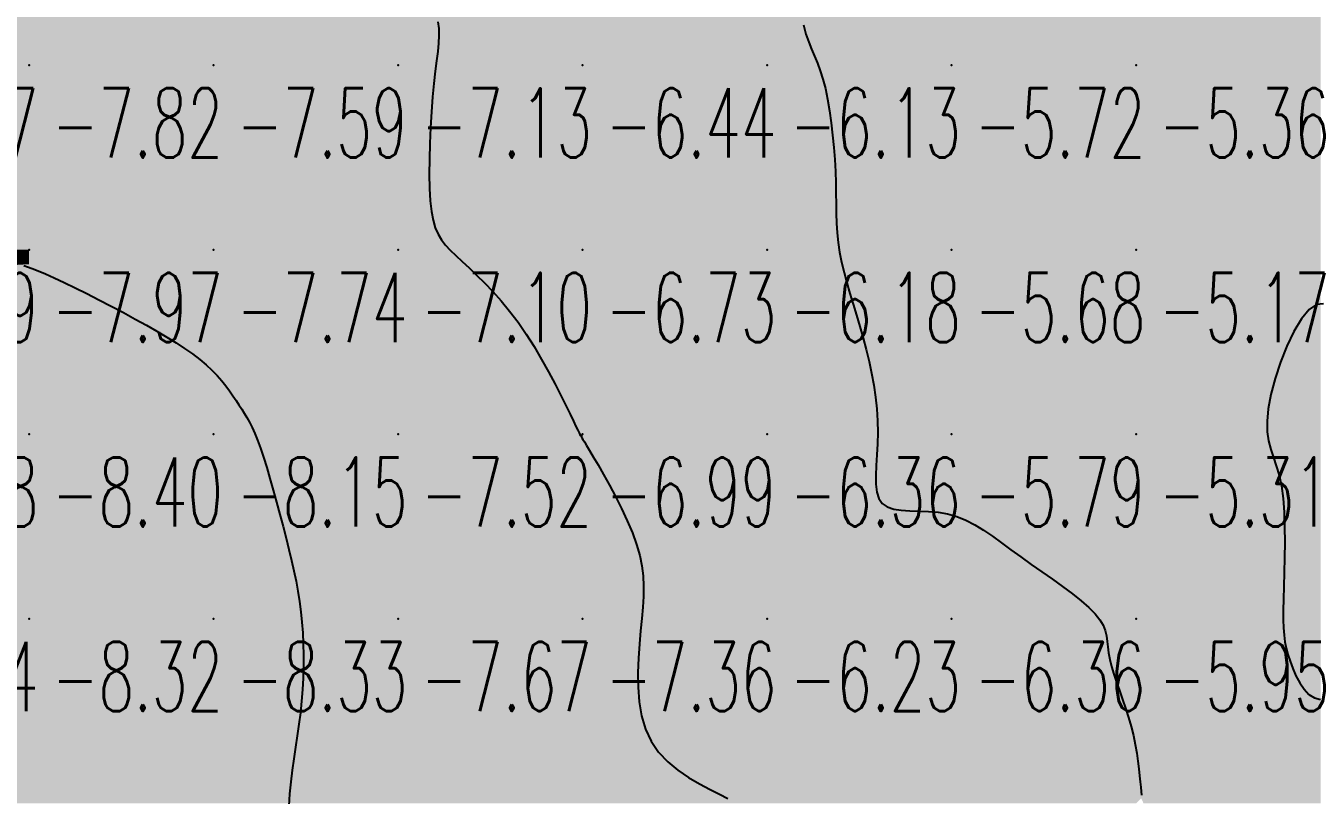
# Model space of a CAD drawing. Header units: millimetres. Extents: x 88261 to 90953, y 390274 to 392322.
# Drawn here: x 89910.1 to 89980.1, y 391857.7 to 391899.4 of the extents above; entities that cross this region are included whole.
import ezdxf
from ezdxf.enums import TextEntityAlignment as Align

# ---------------------------------------------------------------- set-up
doc = ezdxf.new("R2010")
doc.units = ezdxf.units.MM
doc.header["$LTSCALE"] = 25
for name, color, linetype in [('CN_03_00', 7, 'Continuous'), ('CN_04_00', 242, 'Continuous'), ('COTEAlt', 7, 'Continuous'), ('TN_COLORIAGE', 7, 'Continuous')]:
    doc.layers.add(name, color=color, linetype=linetype)
doc.styles.add('Simplex 1.0', font='Simplex.shx', dxfattribs={"width": 0.99, "height": 2.5})
doc.styles.get("Standard").update_dxf_attribs({"font": 'times.ttf'})

# ---------------------------------------------------------------- blocks, each defined once
blk = doc.blocks.new('COTE')
at = {"color": 0}
blk.add_point((0, 0), dxfattribs=at)
at = {"layer": 'COTEAlt'}
blk.add_attdef('ALT', text='', height=3.75, dxfattribs=at).set_placement((1.25, -1.25), align=Align.TOP_LEFT)

msp = doc.modelspace()

# ---------------------------------------------------------------- linework, layer by layer
at = {"layer": 'CN_03_00', "flags": 128}
for points, elevation in [([(89932.41, 391899.595), (89932.457, 391899.233), (89932.465, 391898.853), (89932.442, 391898.443), (89932.396, 391897.992), (89932.333, 391897.485), (89932.261, 391896.911), (89932.188, 391896.258), (89932.119, 391895.519), (89932.058, 391894.714), (89932.007, 391893.867), (89931.969, 391893.003), (89931.946, 391892.149), (89931.941, 391891.329), (89931.956, 391890.568), (89931.993, 391889.893), (89932.055, 391889.32), (89932.144, 391888.839), (89932.263, 391888.434), (89932.413, 391888.086), (89932.597, 391887.779), (89932.817, 391887.494), (89933.077, 391887.214), (89933.376, 391886.922), (89933.718, 391886.603), (89934.096, 391886.251), (89934.503, 391885.865), (89934.934, 391885.441), (89935.38, 391884.977), (89935.836, 391884.47), (89936.294, 391883.918), (89936.748, 391883.318), (89937.191, 391882.67), (89937.619, 391881.992), (89938.025, 391881.301), (89938.406, 391880.616), (89938.756, 391879.957), (89939.07, 391879.343), (89939.345, 391878.792), (89939.574, 391878.324), (89939.754, 391877.952), (89939.891, 391877.67), (89939.99, 391877.463), (89940.059, 391877.321), (89940.103, 391877.229), (89940.129, 391877.176), (89940.143, 391877.148), (89940.153, 391877.133), (89940.163, 391877.119), (89940.181, 391877.092), (89940.214, 391877.043), (89940.268, 391876.957), (89940.35, 391876.824), (89940.467, 391876.632), (89940.625, 391876.367), (89940.83, 391876.02), (89941.087, 391875.582), (89941.383, 391875.065), (89941.704, 391874.487), (89942.036, 391873.864), (89942.365, 391873.214), (89942.674, 391872.554), (89942.95, 391871.9), (89943.178, 391871.27), (89943.347, 391870.676), (89943.461, 391870.11), (89943.527, 391869.559), (89943.553, 391869.012), (89943.545, 391868.454), (89943.512, 391867.874), (89943.46, 391867.258), (89943.397, 391866.595), (89943.331, 391865.877), (89943.276, 391865.115), (89943.246, 391864.328), (89943.254, 391863.531), (89943.316, 391862.743), (89943.444, 391861.98), (89943.655, 391861.259), (89943.961, 391860.599), (89944.37, 391860.011), (89944.864, 391859.494), (89945.415, 391859.04), (89945.998, 391858.644), (89946.587, 391858.298), (89947.156, 391857.997), (89947.679, 391857.733), (89948.129, 391857.5)], -7), ([(89952.22, 391899.422), (89952.356, 391898.929), (89952.504, 391898.497), (89952.66, 391898.104), (89952.819, 391897.729), (89952.978, 391897.35), (89953.132, 391896.944), (89953.277, 391896.489), (89953.409, 391895.97), (89953.528, 391895.394), (89953.634, 391894.775), (89953.726, 391894.124), (89953.804, 391893.456), (89953.868, 391892.784), (89953.917, 391892.122), (89953.952, 391891.481), (89953.973, 391890.873), (89953.984, 391890.294), (89953.992, 391889.739), (89954.002, 391889.201), (89954.021, 391888.675), (89954.053, 391888.154), (89954.105, 391887.632), (89954.182, 391887.104), (89954.288, 391886.565), (89954.42, 391886.012), (89954.572, 391885.448), (89954.74, 391884.872), (89954.918, 391884.285), (89955.1, 391883.687), (89955.282, 391883.077), (89955.458, 391882.457), (89955.624, 391881.828), (89955.776, 391881.19), (89955.911, 391880.547), (89956.028, 391879.902), (89956.122, 391879.256), (89956.193, 391878.612), (89956.235, 391877.973), (89956.249, 391877.341), (89956.232, 391876.72), (89956.198, 391876.118), (89956.163, 391875.546), (89956.141, 391875.014), (89956.148, 391874.532), (89956.199, 391874.11), (89956.31, 391873.758), (89956.495, 391873.486), (89956.767, 391873.299), (89957.114, 391873.184), (89957.525, 391873.121), (89957.984, 391873.092), (89958.479, 391873.076), (89958.995, 391873.056), (89959.519, 391873.011), (89960.036, 391872.924), (89960.537, 391872.779), (89961.024, 391872.579), (89961.504, 391872.33), (89961.982, 391872.039), (89962.465, 391871.713), (89962.959, 391871.359), (89963.471, 391870.982), (89964.005, 391870.591), (89964.566, 391870.191), (89965.141, 391869.787), (89965.714, 391869.382), (89966.272, 391868.982), (89966.798, 391868.591), (89967.277, 391868.211), (89967.693, 391867.849), (89968.033, 391867.507), (89968.284, 391867.189), (89968.46, 391866.888), (89968.575, 391866.598), (89968.646, 391866.311), (89968.69, 391866.018), (89968.724, 391865.714), (89968.762, 391865.39), (89968.822, 391865.04), (89968.917, 391864.657), (89969.042, 391864.244), (89969.189, 391863.806), (89969.351, 391863.348), (89969.519, 391862.874), (89969.687, 391862.389), (89969.847, 391861.897), (89969.989, 391861.403), (89970.109, 391860.912), (89970.208, 391860.431), (89970.288, 391859.966), (89970.351, 391859.523), (89970.402, 391859.11), (89970.441, 391858.732), (89970.474, 391858.398), (89970.501, 391858.112), (89970.525, 391857.878), (89970.548, 391857.675)], -6), ([(89909.963, 391886.388), (89910.161, 391886.321), (89910.416, 391886.228), (89910.737, 391886.103), (89911.131, 391885.935), (89911.605, 391885.722), (89912.146, 391885.466), (89912.741, 391885.177), (89913.374, 391884.861), (89914.032, 391884.527), (89914.698, 391884.181), (89915.358, 391883.831), (89915.998, 391883.485), (89916.606, 391883.149), (89917.178, 391882.823), (89917.714, 391882.506), (89918.214, 391882.197), (89918.677, 391881.893), (89919.104, 391881.595), (89919.493, 391881.3), (89919.845, 391881.007), (89920.16, 391880.716), (89920.44, 391880.427), (89920.691, 391880.143), (89920.915, 391879.864), (89921.116, 391879.592), (89921.298, 391879.329), (89921.466, 391879.076), (89921.622, 391878.834), (89921.77, 391878.604), (89921.913, 391878.377), (89922.052, 391878.143), (89922.191, 391877.89), (89922.332, 391877.609), (89922.475, 391877.289), (89922.625, 391876.919), (89922.782, 391876.49), (89922.949, 391875.994), (89923.124, 391875.44), (89923.303, 391874.841), (89923.484, 391874.21), (89923.665, 391873.558), (89923.843, 391872.898), (89924.014, 391872.243), (89924.178, 391871.605), (89924.33, 391870.994), (89924.471, 391870.407), (89924.599, 391869.837), (89924.715, 391869.28), (89924.817, 391868.73), (89924.905, 391868.18), (89924.979, 391867.624), (89925.037, 391867.058), (89925.08, 391866.475), (89925.107, 391865.879), (89925.119, 391865.27), (89925.116, 391864.653), (89925.097, 391864.029), (89925.063, 391863.402), (89925.014, 391862.773), (89924.95, 391862.146), (89924.872, 391861.523), (89924.784, 391860.902), (89924.691, 391860.281), (89924.598, 391859.658), (89924.509, 391859.03), (89924.429, 391858.396), (89924.364, 391857.753), (89924.318, 391857.1)], -8)]:
    msp.add_lwpolyline(points, dxfattribs=dict(at, elevation=elevation))
at = {"layer": 'CN_04_00', "elevation": -5, "flags": 128}
msp.add_lwpolyline([(89980.419, 391884.31), (89980.032, 391884.28), (89979.627, 391883.995), (89979.216, 391883.489), (89978.812, 391882.812), (89978.431, 391882.014), (89978.087, 391881.145), (89977.793, 391880.255), (89977.563, 391879.394), (89977.413, 391878.611), (89977.35, 391877.943), (89977.364, 391877.376), (89977.438, 391876.878), (89977.555, 391876.423), (89977.7, 391875.98), (89977.854, 391875.521), (89978.002, 391875.017), (89978.128, 391874.439), (89978.218, 391873.766), (89978.274, 391873.016), (89978.303, 391872.214), (89978.311, 391871.384), (89978.302, 391870.552), (89978.285, 391869.743), (89978.264, 391868.983), (89978.245, 391868.297), (89978.233, 391867.703), (89978.233, 391867.192), (89978.246, 391866.747), (89978.275, 391866.351), (89978.322, 391865.989), (89978.39, 391865.643), (89978.481, 391865.298), (89978.598, 391864.936), (89978.743, 391864.548), (89978.917, 391864.151), (89979.121, 391863.769), (89979.355, 391863.425), (89979.619, 391863.143), (89979.916, 391862.948), (89980.244, 391862.861)], dxfattribs=at)
at = {"layer": 'TN_COLORIAGE', "color": 161}
for points in [[(89907.887, 391897.239, -7.677), (89906.647, 391903.637, -7.677), (89910.249, 391897.239, -7.677), (89910.249, 391907.239, -7.677)], [(89910.249, 391907.239, -7.951), (89910.249, 391897.239, -7.951), (89920.249, 391907.239, -7.951)], [(89910.249, 391897.239, -7.951), (89920.249, 391897.239, -7.951), (89920.249, 391907.239, -7.951)], [(89920.249, 391907.239, -7), (89929.334, 391907.239, -7), (89920.249, 391897.239, -7), (89928.847, 391905.838, -7)], [(89920.249, 391897.239, -7), (89928.847, 391905.838, -7), (89930.249, 391897.239, -7), (89930.249, 391902.98, -7)], [(89932.882, 391899.873, -7.129), (89930.249, 391902.98, -7.129), (89930.249, 391897.239, -7.129)], [(89932.129, 391897.239, -7.129), (89932.882, 391899.873, -7.129), (89930.249, 391897.239, -7.129)], [(89909.44, 391887.239, -7.822), (89907.108, 391894.099, -7.822), (89910.249, 391887.239, -7.822), (89910.249, 391897.239, -7.822)], [(89907.108, 391894.099, -7.822), (89907.887, 391897.239, -7.822), (89910.249, 391897.239, -7.822)], [(89910.249, 391897.239, -7.587), (89910.249, 391887.239, -7.587), (89920.249, 391897.239, -7.587)], [(89910.249, 391887.239, -7.587), (89920.249, 391887.239, -7.587), (89920.249, 391897.239, -7.587)], [(89920.249, 391897.239, -7.129), (89920.249, 391887.239, -7.129), (89930.249, 391897.239, -7.129)], [(89920.249, 391887.239, -7.129), (89930.249, 391887.239, -7.129), (89930.249, 391897.239, -7.129)], [(89930.249, 391897.239, -7), (89932.129, 391897.239, -7), (89930.249, 391887.239, -7), (89931.728, 391888.719, -7)], [(89931.728, 391888.719, -7.097), (89932.916, 391887.239, -7.097), (89930.249, 391887.239, -7.097)], [(89909.42, 391886.411, -7.966), (89909.44, 391887.239, -7.966), (89910.249, 391887.239, -7.966)], [(89909.42, 391886.411, -7.966), (89910.249, 391886.459, -7.966), (89910.249, 391887.239, -7.966)], [(89910.249, 391886.459, -7.745), (89916.373, 391883.364, -7.745), (89910.249, 391887.239, -7.745), (89920.249, 391887.239, -7.745)], [(89920.249, 391880.997, -7.745), (89916.373, 391883.364, -7.745), (89920.249, 391887.239, -7.745)], [(89920.249, 391880.997, -7.097), (89921.702, 391878.692, -7.097), (89920.249, 391887.239, -7.097), (89930.249, 391887.239, -7.097)], [(89922.674, 391877.239, -7.097), (89921.702, 391878.692, -7.097), (89930.249, 391877.239, -7.097), (89930.249, 391887.239, -7.097)], [(89930.249, 391877.239, -7), (89936.866, 391883.857, -7), (89930.249, 391887.239, -7), (89932.916, 391887.239, -7)], [(89936.866, 391883.857, -7.52), (89940.109, 391877.239, -7.52), (89930.249, 391877.239, -7.52)], [(89922.674, 391877.239, -7.52), (89924.297, 391871.288, -7.52), (89930.249, 391877.239, -7.52)], [(89925.204, 391867.239, -7.52), (89924.297, 391871.288, -7.52), (89930.249, 391867.239, -7.52), (89930.249, 391877.239, -7.52)], [(89930.249, 391867.239, -7), (89940.139, 391877.13, -7), (89930.249, 391877.239, -7), (89940.109, 391877.239, -7)], [(89930.249, 391867.239, -7), (89940.139, 391877.13, -7), (89940.249, 391867.239, -7), (89940.249, 391877.038, -7)], [(89943.846, 391870.836, -7.359), (89940.249, 391877.038, -7.359), (89940.249, 391867.239, -7.359)], [(89943.437, 391867.239, -7.359), (89943.846, 391870.836, -7.359), (89940.249, 391867.239, -7.359)], [(89925.109, 391862.1, -7.49), (89924.062, 391857.239, -7.49), (89930.249, 391867.239, -7.49), (89930.249, 391857.239, -7.49)], [(89925.109, 391862.1, -7.668), (89925.204, 391867.239, -7.668), (89930.249, 391867.239, -7.668)], [(89930.249, 391867.239, -7.359), (89930.249, 391857.239, -7.359), (89940.249, 391867.239, -7.359)], [(89930.249, 391857.239, -7.359), (89940.249, 391857.239, -7.359), (89940.249, 391867.239, -7.359)], [(89940.249, 391867.239, -7), (89943.437, 391867.239, -7), (89940.249, 391857.239, -7), (89942.788, 391859.778, -7)], [(89942.788, 391859.778, -7.261), (89949.178, 391857.239, -7.261), (89940.249, 391857.239, -7.261)]]:
    msp.add_solid(points, dxfattribs=at)
at = {"layer": 'TN_COLORIAGE', "color": 151}
for points in [[(89932.882, 391899.873, -6.443), (89932.129, 391897.239, -6.443), (89940.249, 391907.239, -6.443), (89940.249, 391897.239, -6.443)], [(89940.249, 391897.239, -6.108), (89950.249, 391897.239, -6.108), (89950.249, 391907.239, -6.108)], [(89940.249, 391907.239, -6.108), (89940.249, 391897.239, -6.108), (89950.249, 391907.239, -6.108)], [(89950.249, 391897.239, -6), (89951.886, 391898.877, -6), (89950.249, 391907.239, -6), (89951.633, 391907.239, -6)], [(89951.886, 391898.877, -6.131), (89953.416, 391897.239, -6.131), (89950.249, 391897.239, -6.131)], [(89932.916, 391887.239, -6.443), (89931.728, 391888.719, -6.443), (89940.249, 391887.239, -6.443), (89940.249, 391897.239, -6.443)], [(89931.728, 391888.719, -6.443), (89932.129, 391897.239, -6.443), (89940.249, 391897.239, -6.443)], [(89940.249, 391887.239, -6.131), (89950.249, 391887.239, -6.131), (89950.249, 391897.239, -6.131)], [(89940.249, 391897.239, -6.131), (89940.249, 391887.239, -6.131), (89950.249, 391897.239, -6.131)], [(89950.249, 391887.239, -6), (89954.111, 391891.102, -6), (89950.249, 391897.239, -6), (89953.416, 391897.239, -6)], [(89953.851, 391887.239, -6.178), (89954.111, 391891.102, -6.178), (89950.249, 391887.239, -6.178)], [(89932.916, 391887.239, -6.734), (89936.866, 391883.857, -6.734), (89940.249, 391887.239, -6.734)], [(89940.109, 391877.239, -6.734), (89936.866, 391883.857, -6.734), (89940.249, 391877.239, -6.734), (89940.249, 391887.239, -6.734)], [(89940.249, 391877.239, -6.178), (89950.249, 391877.239, -6.178), (89950.249, 391887.239, -6.178)], [(89940.249, 391887.239, -6.178), (89940.249, 391877.239, -6.178), (89950.249, 391887.239, -6.178)], [(89950.249, 391877.239, -6), (89955.576, 391882.566, -6), (89950.249, 391887.239, -6), (89953.851, 391887.239, -6)], [(89955.576, 391882.566, -6.36), (89956.596, 391877.239, -6.36), (89950.249, 391877.239, -6.36)], [(89940.109, 391877.239, -6.993), (89940.139, 391877.13, -6.993), (89940.249, 391877.239, -6.993)], [(89940.249, 391877.038, -6.993), (89940.139, 391877.13, -6.993), (89940.249, 391877.239, -6.993)], [(89940.249, 391877.038, -6.36), (89943.846, 391870.836, -6.36), (89940.249, 391877.239, -6.36), (89950.249, 391877.239, -6.36)], [(89943.846, 391870.836, -6.232), (89943.437, 391867.239, -6.232), (89950.249, 391877.239, -6.232), (89950.249, 391867.239, -6.232)], [(89950.249, 391877.239, -6), (89956.596, 391877.239, -6), (89950.249, 391867.239, -6), (89955.532, 391872.523, -6)], [(89960.249, 391867.239, -6), (89960.249, 391873.585, -6), (89950.249, 391867.239, -6), (89955.532, 391872.523, -6)], [(89963.69, 391870.681, -6.36), (89960.249, 391873.585, -6.36), (89960.249, 391867.239, -6.36)], [(89963.69, 391870.681, -6.36), (89969.023, 391867.239, -6.36), (89960.249, 391867.239, -6.36)], [(89942.788, 391859.778, -6.232), (89943.437, 391867.239, -6.232), (89950.249, 391867.239, -6.232)], [(89949.178, 391857.239, -6.232), (89942.788, 391859.778, -6.232), (89950.249, 391857.239, -6.232), (89950.249, 391867.239, -6.232)], [(89950.249, 391867.239, -6.36), (89950.249, 391857.239, -6.36), (89960.249, 391867.239, -6.36)], [(89950.249, 391857.239, -6.36), (89960.249, 391857.239, -6.36), (89960.249, 391867.239, -6.36)], [(89960.249, 391867.239, -6), (89969.023, 391867.239, -6), (89960.249, 391857.239, -6), (89968.416, 391865.406, -6)], [(89960.249, 391857.239, -6), (89968.416, 391865.406, -6), (89970.249, 391857.239, -6), (89970.249, 391861.374, -6)], [(89970.525, 391857.515, -6.035), (89970.249, 391861.374, -6.035), (89970.249, 391857.239, -6.035)]]:
    msp.add_solid(points, dxfattribs=at)
at = {"layer": 'TN_COLORIAGE', "color": 141}
for points in [[(89951.633, 391907.239, -5.331), (89951.886, 391898.877, -5.331), (89960.249, 391907.239, -5.331)], [(89953.416, 391897.239, -5.331), (89951.886, 391898.877, -5.331), (89960.249, 391897.239, -5.331), (89960.249, 391907.239, -5.331)], [(89960.249, 391907.239, -5.316), (89960.249, 391897.239, -5.316), (89970.249, 391907.239, -5.316)], [(89960.249, 391897.239, -5.316), (89970.249, 391897.239, -5.316), (89970.249, 391907.239, -5.316)], [(89970.249, 391897.239, -5.724), (89980.249, 391897.239, -5.724), (89980.249, 391907.239, -5.724)], [(89970.249, 391907.239, -5.724), (89970.249, 391897.239, -5.724), (89980.249, 391907.239, -5.724)], [(89953.416, 391897.239, -5.717), (89954.111, 391891.102, -5.717), (89960.249, 391897.239, -5.717)], [(89954.111, 391891.102, -5.684), (89953.851, 391887.239, -5.684), (89960.249, 391897.239, -5.684), (89960.249, 391887.239, -5.684)], [(89960.249, 391897.239, -5.359), (89960.249, 391887.239, -5.359), (89970.249, 391897.239, -5.359)], [(89960.249, 391887.239, -5.359), (89970.249, 391887.239, -5.359), (89970.249, 391897.239, -5.359)], [(89970.249, 391897.239, -5.282), (89970.249, 391887.239, -5.282), (89980.249, 391897.239, -5.282)], [(89970.249, 391887.239, -5.282), (89980.249, 391887.239, -5.282), (89980.249, 391897.239, -5.282)], [(89953.851, 391887.239, -5.684), (89955.576, 391882.566, -5.684), (89960.249, 391887.239, -5.684)], [(89956.596, 391877.239, -5.684), (89955.576, 391882.566, -5.684), (89960.249, 391877.239, -5.684), (89960.249, 391887.239, -5.684)], [(89960.249, 391887.239, -5.174), (89960.249, 391877.239, -5.174), (89970.249, 391887.239, -5.174)], [(89960.249, 391877.239, -5.174), (89970.249, 391877.239, -5.174), (89970.249, 391887.239, -5.174)], [(89970.249, 391887.239, -5.001), (89970.249, 391877.239, -5.001), (89980.249, 391887.239, -5.001)], [(89970.249, 391877.239, -5), (89976.42, 391877.239, -5), (89980.249, 391887.239, -5), (89980.249, 391887.168, -5)], [(89955.532, 391872.523, -5.793), (89956.596, 391877.239, -5.793), (89960.249, 391877.239, -5.793)], [(89955.532, 391872.523, -5.793), (89960.249, 391873.585, -5.793), (89960.249, 391877.239, -5.793)], [(89960.249, 391873.585, -5.314), (89963.69, 391870.681, -5.314), (89960.249, 391877.239, -5.314), (89970.249, 391877.239, -5.314)], [(89969.023, 391867.239, -5.314), (89963.69, 391870.681, -5.314), (89970.249, 391867.239, -5.314), (89970.249, 391877.239, -5.314)], [(89970.249, 391867.239, -5), (89978.548, 391875.539, -5), (89970.249, 391877.239, -5), (89976.42, 391877.239, -5)], [(89978.156, 391867.239, -5.95), (89978.548, 391875.539, -5.95), (89970.249, 391867.239, -5.95)], [(89968.416, 391865.406, -5.95), (89969.023, 391867.239, -5.95), (89970.249, 391867.239, -5.95)], [(89970.249, 391861.374, -5.95), (89968.416, 391865.406, -5.95), (89970.249, 391867.239, -5.95)], [(89970.249, 391861.374, -5), (89970.525, 391857.515, -5), (89970.249, 391867.239, -5), (89978.296, 391865.286, -5)], [(89978.296, 391865.286, -5.95), (89978.156, 391867.239, -5.95), (89970.249, 391867.239, -5.95)], [(89970.657, 391857.239, -5), (89970.525, 391857.515, -5), (89980.249, 391857.239, -5), (89978.296, 391865.286, -5)], [(89978.296, 391865.286, -5.167), (89980.249, 391861.232, -5.167), (89980.249, 391857.239, -5.167)]]:
    msp.add_solid(points, dxfattribs=at)
at = {"layer": 'TN_COLORIAGE', "color": 131}
for points in [[(89980.249, 391887.168, -4.805), (89976.42, 391877.239, -4.805), (89980.249, 391877.239, -4.805)], [(89976.42, 391877.239, -4.805), (89978.548, 391875.539, -4.805), (89980.249, 391877.239, -4.805)], [(89978.548, 391875.539, -4.749), (89978.156, 391867.239, -4.749), (89980.249, 391877.239, -4.749), (89980.249, 391867.239, -4.749)], [(89978.156, 391867.239, -4.749), (89978.296, 391865.286, -4.749), (89980.249, 391867.239, -4.749)], [(89980.249, 391861.232, -4.749), (89978.296, 391865.286, -4.749), (89980.249, 391867.239, -4.749)]]:
    msp.add_solid(points, dxfattribs=at)
at = {"layer": 'TN_COLORIAGE', "color": 171}
for points in [[(89910.249, 391877.239, -8), (89910.249, 391886.459, -8), (89900.249, 391877.239, -8), (89909.42, 391886.411, -8)], [(89916.373, 391883.364, -8.403), (89910.249, 391886.459, -8.403), (89910.249, 391877.239, -8.403)], [(89910.249, 391877.239, -8), (89916.373, 391883.364, -8), (89920.249, 391877.239, -8), (89920.249, 391880.997, -8)], [(89921.702, 391878.692, -8.154), (89920.249, 391880.997, -8.154), (89920.249, 391877.239, -8.154)], [(89921.702, 391878.692, -8.154), (89922.674, 391877.239, -8.154), (89920.249, 391877.239, -8.154)], [(89900.249, 391867.239, -8.403), (89910.249, 391867.239, -8.403), (89910.249, 391877.239, -8.403)], [(89900.249, 391877.239, -8.403), (89900.249, 391867.239, -8.403), (89910.249, 391877.239, -8.403)], [(89910.249, 391867.239, -8.154), (89920.249, 391867.239, -8.154), (89920.249, 391877.239, -8.154)], [(89910.249, 391877.239, -8.154), (89910.249, 391867.239, -8.154), (89920.249, 391877.239, -8.154)], [(89920.249, 391867.239, -8), (89924.297, 391871.288, -8), (89920.249, 391877.239, -8), (89922.674, 391877.239, -8)], [(89924.297, 391871.288, -8.326), (89925.204, 391867.239, -8.326), (89920.249, 391867.239, -8.326)], [(89900.249, 391858.689, -8.319), (89900.857, 391857.848, -8.319), (89900.249, 391867.239, -8.319), (89910.249, 391867.239, -8.319)], [(89900.946, 391857.239, -8.319), (89900.857, 391857.848, -8.319), (89910.249, 391857.239, -8.319), (89910.249, 391867.239, -8.319)], [(89910.249, 391857.239, -8.326), (89920.249, 391857.239, -8.326), (89920.249, 391867.239, -8.326)], [(89910.249, 391867.239, -8.326), (89910.249, 391857.239, -8.326), (89920.249, 391867.239, -8.326)], [(89920.249, 391867.239, -8), (89925.204, 391867.239, -8), (89920.249, 391857.239, -8), (89925.109, 391862.1, -8)], [(89924.062, 391857.239, -8.314), (89925.109, 391862.1, -8.314), (89920.249, 391857.239, -8.314)]]:
    msp.add_solid(points, dxfattribs=at)

# ---------------------------------------------------------------- block references
at = {"layer": 'COTEAlt'}
ref = msp.add_blockref('COTE', (89900.249, 391897.239), dxfattribs=at)
ref.add_attrib('ALT', '-8.57', dxfattribs={"height": 3.75, "style": 'Simplex 1.0', "width": 0.6}).set_placement((89901.499, 391895.989), align=Align.TOP_LEFT)
ref = msp.add_blockref('COTE', (89910.249, 391897.239), dxfattribs=at)
ref.add_attrib('ALT', '-7.82', dxfattribs={"height": 3.75, "style": 'Simplex 1.0', "width": 0.6}).set_placement((89911.499, 391895.989), align=Align.TOP_LEFT)
ref = msp.add_blockref('COTE', (89920.249, 391897.239), dxfattribs=at)
ref.add_attrib('ALT', '-7.59', dxfattribs={"height": 3.75, "style": 'Simplex 1.0', "width": 0.6}).set_placement((89921.499, 391895.989), align=Align.TOP_LEFT)
ref = msp.add_blockref('COTE', (89930.249, 391897.239), dxfattribs=at)
ref.add_attrib('ALT', '-7.13', dxfattribs={"height": 3.75, "style": 'Simplex 1.0', "width": 0.6}).set_placement((89931.499, 391895.989), align=Align.TOP_LEFT)
ref = msp.add_blockref('COTE', (89940.249, 391897.239), dxfattribs=at)
ref.add_attrib('ALT', '-6.44', dxfattribs={"height": 3.75, "style": 'Simplex 1.0', "width": 0.6}).set_placement((89941.499, 391895.989), align=Align.TOP_LEFT)
ref = msp.add_blockref('COTE', (89950.249, 391897.239), dxfattribs=at)
ref.add_attrib('ALT', '-6.13', dxfattribs={"height": 3.75, "style": 'Simplex 1.0', "width": 0.6}).set_placement((89951.499, 391895.989), align=Align.TOP_LEFT)
ref = msp.add_blockref('COTE', (89960.249, 391897.239), dxfattribs=at)
ref.add_attrib('ALT', '-5.72', dxfattribs={"height": 3.75, "style": 'Simplex 1.0', "width": 0.6}).set_placement((89961.499, 391895.989), align=Align.TOP_LEFT)
ref = msp.add_blockref('COTE', (89970.249, 391897.239), dxfattribs=at)
ref.add_attrib('ALT', '-5.36', dxfattribs={"height": 3.75, "style": 'Simplex 1.0', "width": 0.6}).set_placement((89971.499, 391895.989), align=Align.TOP_LEFT)
ref = msp.add_blockref('COTE', (89900.249, 391887.239), dxfattribs=at)
ref.add_attrib('ALT', '-8.39', dxfattribs={"height": 3.75, "style": 'Simplex 1.0', "width": 0.6}).set_placement((89901.499, 391885.989), align=Align.TOP_LEFT)
ref = msp.add_blockref('COTE', (89910.249, 391887.239), dxfattribs=at)
ref.add_attrib('ALT', '-7.97', dxfattribs={"height": 3.75, "style": 'Simplex 1.0', "width": 0.6}).set_placement((89911.499, 391885.989), align=Align.TOP_LEFT)
ref = msp.add_blockref('COTE', (89920.249, 391887.239), dxfattribs=at)
ref.add_attrib('ALT', '-7.74', dxfattribs={"height": 3.75, "style": 'Simplex 1.0', "width": 0.6}).set_placement((89921.499, 391885.989), align=Align.TOP_LEFT)
ref = msp.add_blockref('COTE', (89930.249, 391887.239), dxfattribs=at)
ref.add_attrib('ALT', '-7.10', dxfattribs={"height": 3.75, "style": 'Simplex 1.0', "width": 0.6}).set_placement((89931.499, 391885.989), align=Align.TOP_LEFT)
ref = msp.add_blockref('COTE', (89940.249, 391887.239), dxfattribs=at)
ref.add_attrib('ALT', '-6.73', dxfattribs={"height": 3.75, "style": 'Simplex 1.0', "width": 0.6}).set_placement((89941.499, 391885.989), align=Align.TOP_LEFT)
ref = msp.add_blockref('COTE', (89950.249, 391887.239), dxfattribs=at)
ref.add_attrib('ALT', '-6.18', dxfattribs={"height": 3.75, "style": 'Simplex 1.0', "width": 0.6}).set_placement((89951.499, 391885.989), align=Align.TOP_LEFT)
ref = msp.add_blockref('COTE', (89960.249, 391887.239), dxfattribs=at)
ref.add_attrib('ALT', '-5.68', dxfattribs={"height": 3.75, "style": 'Simplex 1.0', "width": 0.6}).set_placement((89961.499, 391885.989), align=Align.TOP_LEFT)
ref = msp.add_blockref('COTE', (89970.249, 391887.239), dxfattribs=at)
ref.add_attrib('ALT', '-5.17', dxfattribs={"height": 3.75, "style": 'Simplex 1.0', "width": 0.6}).set_placement((89971.499, 391885.989), align=Align.TOP_LEFT)
ref = msp.add_blockref('COTE', (89900.249, 391877.239), dxfattribs=at)
ref.add_attrib('ALT', '-8.38', dxfattribs={"height": 3.75, "style": 'Simplex 1.0', "width": 0.6}).set_placement((89901.499, 391875.989), align=Align.TOP_LEFT)
ref = msp.add_blockref('COTE', (89910.249, 391877.239), dxfattribs=at)
ref.add_attrib('ALT', '-8.40', dxfattribs={"height": 3.75, "style": 'Simplex 1.0', "width": 0.6}).set_placement((89911.499, 391875.989), align=Align.TOP_LEFT)
ref = msp.add_blockref('COTE', (89920.249, 391877.239), dxfattribs=at)
ref.add_attrib('ALT', '-8.15', dxfattribs={"height": 3.75, "style": 'Simplex 1.0', "width": 0.6}).set_placement((89921.499, 391875.989), align=Align.TOP_LEFT)
ref = msp.add_blockref('COTE', (89930.249, 391877.239), dxfattribs=at)
ref.add_attrib('ALT', '-7.52', dxfattribs={"height": 3.75, "style": 'Simplex 1.0', "width": 0.6}).set_placement((89931.499, 391875.989), align=Align.TOP_LEFT)
ref = msp.add_blockref('COTE', (89940.249, 391877.239), dxfattribs=at)
ref.add_attrib('ALT', '-6.99', dxfattribs={"height": 3.75, "style": 'Simplex 1.0', "width": 0.6}).set_placement((89941.499, 391875.989), align=Align.TOP_LEFT)
ref = msp.add_blockref('COTE', (89950.249, 391877.239), dxfattribs=at)
ref.add_attrib('ALT', '-6.36', dxfattribs={"height": 3.75, "style": 'Simplex 1.0', "width": 0.6}).set_placement((89951.499, 391875.989), align=Align.TOP_LEFT)
ref = msp.add_blockref('COTE', (89960.249, 391877.239), dxfattribs=at)
ref.add_attrib('ALT', '-5.79', dxfattribs={"height": 3.75, "style": 'Simplex 1.0', "width": 0.6}).set_placement((89961.499, 391875.989), align=Align.TOP_LEFT)
ref = msp.add_blockref('COTE', (89970.249, 391877.239), dxfattribs=at)
ref.add_attrib('ALT', '-5.31', dxfattribs={"height": 3.75, "style": 'Simplex 1.0', "width": 0.6}).set_placement((89971.499, 391875.989), align=Align.TOP_LEFT)
ref = msp.add_blockref('COTE', (89900.249, 391867.239), dxfattribs=at)
ref.add_attrib('ALT', '-8.74', dxfattribs={"height": 3.75, "style": 'Simplex 1.0', "width": 0.6}).set_placement((89901.499, 391865.989), align=Align.TOP_LEFT)
ref = msp.add_blockref('COTE', (89910.249, 391867.239), dxfattribs=at)
ref.add_attrib('ALT', '-8.32', dxfattribs={"height": 3.75, "style": 'Simplex 1.0', "width": 0.6}).set_placement((89911.499, 391865.989), align=Align.TOP_LEFT)
ref = msp.add_blockref('COTE', (89920.249, 391867.239), dxfattribs=at)
ref.add_attrib('ALT', '-8.33', dxfattribs={"height": 3.75, "style": 'Simplex 1.0', "width": 0.6}).set_placement((89921.499, 391865.989), align=Align.TOP_LEFT)
ref = msp.add_blockref('COTE', (89930.249, 391867.239), dxfattribs=at)
ref.add_attrib('ALT', '-7.67', dxfattribs={"height": 3.75, "style": 'Simplex 1.0', "width": 0.6}).set_placement((89931.499, 391865.989), align=Align.TOP_LEFT)
ref = msp.add_blockref('COTE', (89940.249, 391867.239), dxfattribs=at)
ref.add_attrib('ALT', '-7.36', dxfattribs={"height": 3.75, "style": 'Simplex 1.0', "width": 0.6}).set_placement((89941.499, 391865.989), align=Align.TOP_LEFT)
ref = msp.add_blockref('COTE', (89950.249, 391867.239), dxfattribs=at)
ref.add_attrib('ALT', '-6.23', dxfattribs={"height": 3.75, "style": 'Simplex 1.0', "width": 0.6}).set_placement((89951.499, 391865.989), align=Align.TOP_LEFT)
ref = msp.add_blockref('COTE', (89960.249, 391867.239), dxfattribs=at)
ref.add_attrib('ALT', '-6.36', dxfattribs={"height": 3.75, "style": 'Simplex 1.0', "width": 0.6}).set_placement((89961.499, 391865.989), align=Align.TOP_LEFT)
ref = msp.add_blockref('COTE', (89970.249, 391867.239), dxfattribs=at)
ref.add_attrib('ALT', '-5.95', dxfattribs={"height": 3.75, "style": 'Simplex 1.0', "width": 0.6}).set_placement((89971.499, 391865.989), align=Align.TOP_LEFT)

doc.saveas('drawing.dxf')
